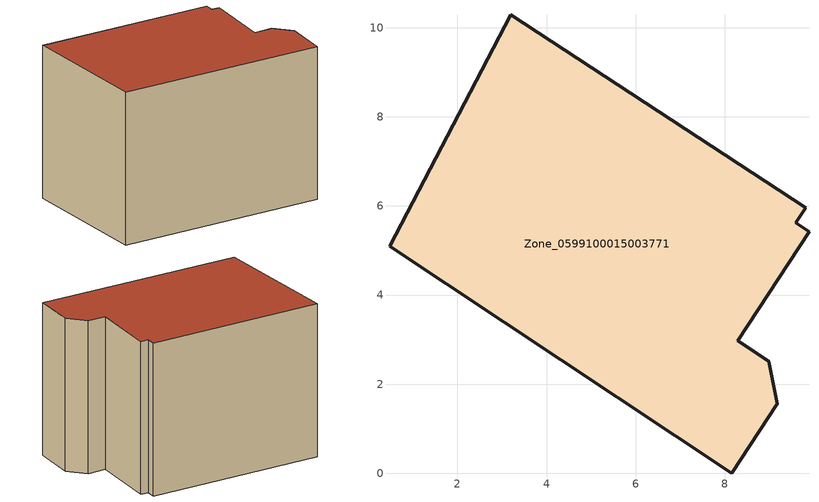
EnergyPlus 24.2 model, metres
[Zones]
Zone_0599100015003771
 floor ground (C_G): 8.15,0 0.48,5.09 3.2,10.29 9.81,5.96 9.59,5.62 9.89,5.42 8.29,2.98 8.98,2.52 9.18,1.57 z0.87
 wall outside (C_F): 8.15,0 9.18,1.57 8.98,2.52 8.29,2.98 9.89,5.42 9.59,5.62 9.81,5.96 3.2,10.29 0.48,5.09 8.15,0 z0.87:7.83
 roof outside (C_R): 0.48,5.09 8.15,0 9.18,1.57 8.98,2.52 8.29,2.98 9.89,5.42 9.59,5.62 9.81,5.96 3.2,10.29 z7.83
[BUILDING]
Pand.0599100015003771: North Axis=0; Terrain=City; Loads Convergence Tolerance Value=0.04; Temperature Convergence Tolerance Value=0.4; Solar Distribution=FullExterior; Maximum Number of Warmup Days=25; Minimum Number of Warmup Days=1
[Site:Location]
Rotterdam.The.Hague.AP_ZH_NLD Design_Conditions: Latitude=51.96; Longitude=4.45; Time Zone=1; Elevation=-4.5
[SITE:GROUNDTEMPERATURE:BUILDINGSURFACE]
18, 18, 18, 18, 18, 18, 18, 18, 18, 18, 18, 18
[MATERIAL] Thermal Absorptance=0.9; Solar Absorptance=0.7; Visible Absorptance=0.7
Name | Roughness | Thickness | Conductivity | Density | Specific Heat
G.TI.1965-1974 | MediumSmooth | 0.15 | 0.882353 | 540 | 1210
F.TI.1965-1974 | Rough | 0.3 | 0.697674 | 1920 | 840
R.TI.1965-1974 | MediumRough | 0.2 | 0.232558 | 1500 | 1000
[CONSTRUCTION]
C_G: G.TI.1965-1974
C_F: F.TI.1965-1974
C_R: R.TI.1965-1974
[ZONE]
Zone_0599100015003771: Type=1; Multiplier=1; Ceiling Height=Autocalculate; Volume=Autocalculate; Floor Area=autocalculate; Part of Total Floor Area=Yes
[ZONEINFILTRATION:DESIGNFLOWRATE]
Infil_Zone_0599100015003771: Zone or ZoneList or Space or SpaceList=Zone_0599100015003771; Schedule=AlwaysOn; Design Flow Rate Calculation Method=Flow/Area; Flow Rate per Floor Area=0.003; Constant Term Coefficient=1; Temperature Term Coefficient=0; Velocity Term Coefficient=0; Velocity Squared Term Coefficient=0
[HVACTEMPLATE:ZONE:IDEALLOADSAIRSYSTEM]
Zone_0599100015003771: Maximum Heating Supply Air Temperature=50; Minimum Cooling Supply Air Temperature=13; Maximum Heating Supply Air Humidity Ratio=0.0156; Minimum Cooling Supply Air Humidity Ratio=0.0077; Heating Limit=NoLimit; Cooling Limit=NoLimit; Dehumidification Control Type=ConstantSensibleHeatRatio; Cooling Sensible Heat Ratio=0.7; Dehumidification Setpoint=60; Humidification Control Type=None; Humidification Setpoint=30; Outdoor Air Method=None; Outdoor Air Flow Rate per Person=0.00944; Outdoor Air Flow Rate per Zone Floor Area=0; Outdoor Air Flow Rate per Zone=0; Demand Controlled Ventilation Type=None; Outdoor Air Economizer Type=NoEconomizer; Heat Recovery Type=None; Sensible Heat Recovery Effectiveness=0.7; Latent Heat Recovery Effectiveness=0.65
[ZONECONTROL:THERMOSTAT]
ThermostatControl_Zone_0599100015003771: Zone or ZoneList=Zone_0599100015003771; Control Type Schedule=DualSetpointControlType; Control 1=Thermostat_Zone_0599100015003771; Temperature Difference Between Cutout And Setpoint=0
[THERMOSTATSETPOINT:DUALSETPOINT]
Thermostat_Zone_0599100015003771: Heating Setpoint Temperature Schedule=HeatingSetpoint_Zone_0599100015003771; Cooling Setpoint Temperature Schedule=CoolingSetpoint_Zone_0599100015003771
[SCHEDULE:COMPACT]
HeatingSetpoint_Zone_0599100015003771: Through: 12/31, For: AllDays, Until: 24:00, 21
CoolingSetpoint_Zone_0599100015003771: Through: 12/31, For: AllDays, Until: 24:00, 24
DualSetpointControlType: Through: 12/31, For: AllDays, Until: 24:00, 4
AlwaysOn: Through: 12/31, For: AllDays, Until: 24:00, 1
